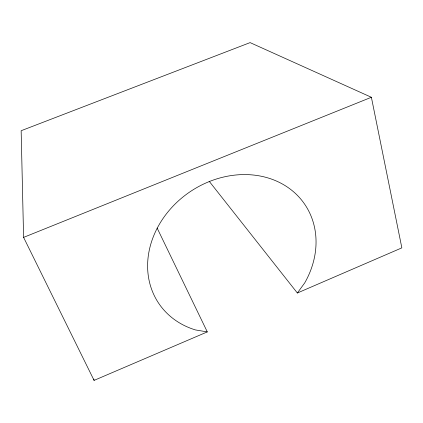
<?xml version="1.0" encoding="UTF-8"?>
<svg xmlns="http://www.w3.org/2000/svg" width="423" height="423" viewBox="0 0 423 423"><rect width="100%" height="100%" fill="white"/><g stroke="black" fill="none" stroke-linecap="round" stroke-linejoin="round"><path stroke-width="0.63" d="M209.179 181.271L297.358 293.002L304.734 282.876A88.211 74.929 -34.3 0 0 272.074 179.294A88.211 74.929 -34.3 0 0 156.833 228.938A88.211 74.929 -34.3 0 0 195.484 329.94L207.302 331.907L157.134 228.06M297.358 293.002L401.85 247.862L371.383 97.279L250.104 42.612L21.15 130.718L23.593 237.382L94.08 380.388L207.302 331.907M23.593 237.382L371.383 97.279M93.853 379.087L94.08 380.388"/></g></svg>
